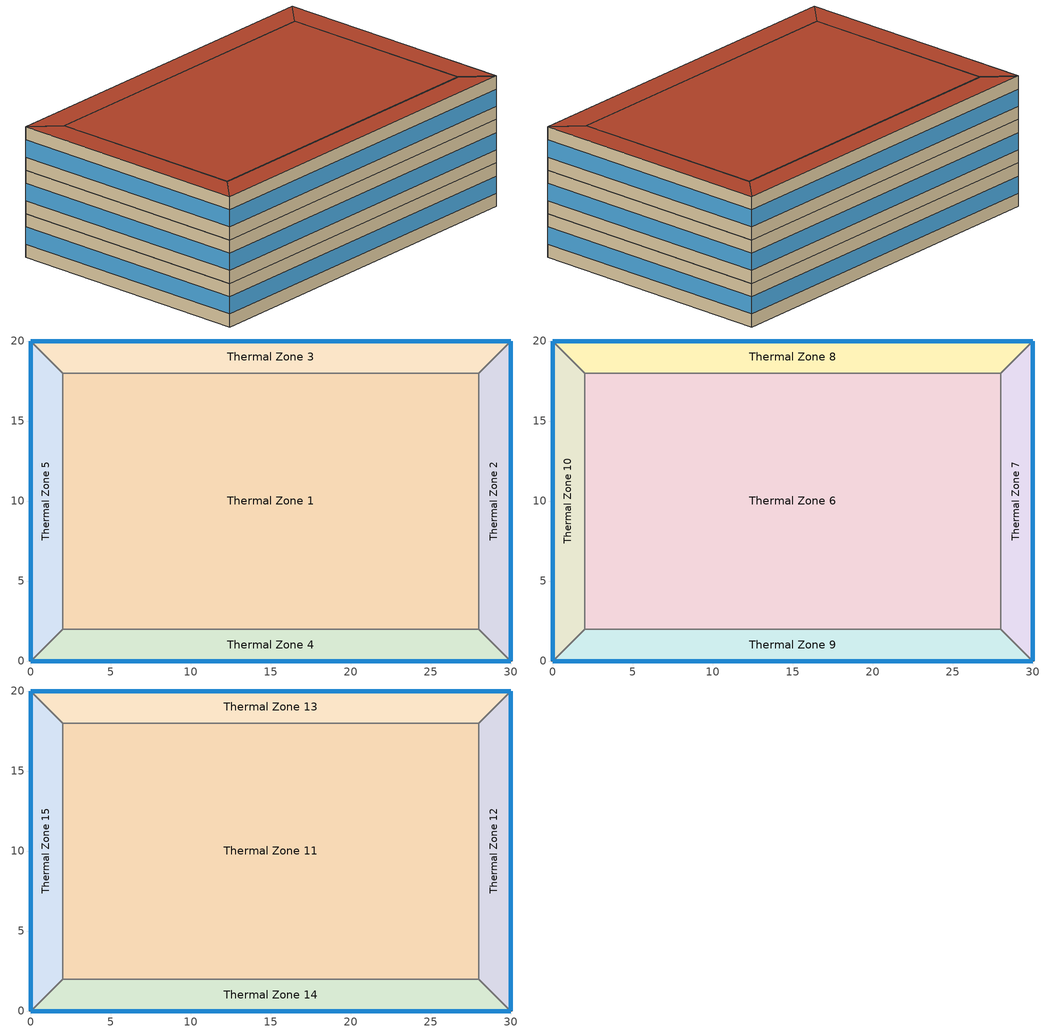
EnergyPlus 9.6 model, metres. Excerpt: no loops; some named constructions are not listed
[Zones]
Thermal Zone 1
 floor ground (ExtSlabCarpet): 2,2 2,18 28,18 28,2 z0
 wall to Thermal Zone 5 (Interior Wall): 2,18 2,2 z0:3.5
 wall to Thermal Zone 3 (Interior Wall): 28,18 2,18 z0:3.5
 wall to Thermal Zone 2 (Interior Wall): 28,2 28,18 z0:3.5
 wall to Thermal Zone 4 (Interior Wall): 2,2 28,2 z0:3.5
Thermal Zone 2
 floor ground (ExtSlabCarpet): 28,2 28,18 30,20 30,0 z0
 wall outside (Ext Wall): 30,0 30,20 z0:3.5
 wall to Thermal Zone 4 (Interior Wall): 28,2 30,0 z0:3.5
 wall to Thermal Zone 3 (Interior Wall): 30,20 28,18 z0:3.5
 window (Ext Window): 30,0.01 30,19.99 z1.05:2.45
Thermal Zone 3
 floor ground (ExtSlabCarpet): 2,18 0,20 30,20 28,18 z0
 wall outside (Ext Wall): 30,20 0,20 z0:3.5
 wall to Thermal Zone 5 (Interior Wall): 0,20 2,18 z0:3.5
 window (Ext Window): 29.99,20 0.01,20 z1.05:2.45
Thermal Zone 4
 floor ground (ExtSlabCarpet): 28,2 30,0 0,0 2,2 z0
 wall outside (Ext Wall): 0,0 30,0 z0:3.5
 wall to Thermal Zone 5 (Interior Wall): 2,2 0,0 z0:3.5
 window (Ext Window): 0.01,0 29.99,0 z1.05:2.45
Thermal Zone 5
 floor ground (ExtSlabCarpet): 0,20 2,18 2,2 0,0 z0
 wall outside (Ext Wall): 0,20 0,0 z0:3.5
 window (Ext Window): 0,19.99 0,0.01 z1.05:2.45
Thermal Zone 6
 floor to Thermal Zone 1 (Interior Floor): 2,2 2,18 28,18 28,2 z3.5
 wall to Thermal Zone 10 (Interior Wall): 2,18 2,2 z3.5:7
 wall to Thermal Zone 8 (Interior Wall): 28,18 2,18 z3.5:7
 wall to Thermal Zone 7 (Interior Wall): 28,2 28,18 z3.5:7
 wall to Thermal Zone 9 (Interior Wall): 2,2 28,2 z3.5:7
Thermal Zone 7
 floor to Thermal Zone 2 (Interior Floor): 28,2 28,18 30,20 30,0 z3.5
 wall outside (Ext Wall): 30,0 30,20 z3.5:7
 wall to Thermal Zone 9 (Interior Wall): 28,2 30,0 z3.5:7
 wall to Thermal Zone 8 (Interior Wall): 30,20 28,18 z3.5:7
 window (Ext Window): 30,0.01 30,19.99 z4.55:5.95
Thermal Zone 8
 floor to Thermal Zone 3 (Interior Floor): 2,18 0,20 30,20 28,18 z3.5
 wall outside (Ext Wall): 30,20 0,20 z3.5:7
 wall to Thermal Zone 10 (Interior Wall): 0,20 2,18 z3.5:7
 window (Ext Window): 29.99,20 0.01,20 z4.55:5.95
Thermal Zone 9
 floor to Thermal Zone 4 (Interior Floor): 28,2 30,0 0,0 2,2 z3.5
 wall outside (Ext Wall): 0,0 30,0 z3.5:7
 wall to Thermal Zone 10 (Interior Wall): 2,2 0,0 z3.5:7
 window (Ext Window): 0.01,0 29.99,0 z4.55:5.95
Thermal Zone 10
 floor to Thermal Zone 5 (Interior Floor): 0,20 2,18 2,2 0,0 z3.5
 wall outside (Ext Wall): 0,20 0,0 z3.5:7
 window (Ext Window): 0,19.99 0,0.01 z4.55:5.95
Thermal Zone 11
 floor to Thermal Zone 6 (Interior Floor): 2,2 2,18 28,18 28,2 z7
 wall to Thermal Zone 15 (Interior Wall): 2,18 2,2 z7:10.5
 wall to Thermal Zone 13 (Interior Wall): 28,18 2,18 z7:10.5
 wall to Thermal Zone 12 (Interior Wall): 28,2 28,18 z7:10.5
 wall to Thermal Zone 14 (Interior Wall): 2,2 28,2 z7:10.5
 roof outside (Ext Roof): 28,2 28,18 2,18 2,2 z10.5
Thermal Zone 12
 floor to Thermal Zone 7 (Interior Floor): 28,2 28,18 30,20 30,0 z7
 wall outside (Ext Wall): 30,0 30,20 z7:10.5
 wall to Thermal Zone 14 (Interior Wall): 28,2 30,0 z7:10.5
 wall to Thermal Zone 13 (Interior Wall): 30,20 28,18 z7:10.5
 window (Ext Window): 30,0.01 30,19.99 z8.05:9.45
 roof outside (Ext Roof): 30,0 30,20 28,18 28,2 z10.5
Thermal Zone 13
 floor to Thermal Zone 8 (Interior Floor): 2,18 0,20 30,20 28,18 z7
 wall outside (Ext Wall): 30,20 0,20 z7:10.5
 wall to Thermal Zone 15 (Interior Wall): 0,20 2,18 z7:10.5
 window (Ext Window): 29.99,20 0.01,20 z8.05:9.45
 roof outside (Ext Roof): 28,18 30,20 0,20 2,18 z10.5
Thermal Zone 14
 floor to Thermal Zone 9 (Interior Floor): 28,2 30,0 0,0 2,2 z7
 wall outside (Ext Wall): 0,0 30,0 z7:10.5
 wall to Thermal Zone 15 (Interior Wall): 2,2 0,0 z7:10.5
 window (Ext Window): 0.01,0 29.99,0 z8.05:9.45
 roof outside (Ext Roof): 2,2 0,0 30,0 28,2 z10.5
Thermal Zone 15
 floor to Thermal Zone 10 (Interior Floor): 0,20 2,18 2,2 0,0 z7
 wall outside (Ext Wall): 0,20 0,0 z7:10.5
 window (Ext Window): 0,19.99 0,0.01 z8.05:9.45
 roof outside (Ext Roof): 0,0 2,2 2,18 0,20 z10.5
[SizingPeriod:DesignDay] Month=1; Day of Month=21; Day Type=WinterDesignDay; Daily Dry-Bulb Temperature Range {deltaC}=0; Dry-Bulb Temperature Range Modifier Type=DefaultMultipliers; Barometric Pressure {Pa}=86790; Wind Direction {deg}=140; Rain Indicator=No; Snow Indicator=No; Daylight Saving Time Indicator=No; Solar Model Indicator=ASHRAEClearSky; Sky Clearness=0; Begin Environment Reset Mode=FullResetAtBeginEnvironment
Name | Maximum Dry-Bulb Temperature {C} | Humidity Condition Type | Wetbulb or DewPoint at Maximum Dry-Bulb {C} | Wind Speed {m/s}
SALT-LAKE-CITY-IAP Ann Htg 99.6% Condns DB | -12.4 | Wetbulb | -12.4 | 2.6
SALT-LAKE-CITY-IAP Ann Htg Wind 99.6% Condns WS=>MCDB | 6.8 | Wetbulb | 6.8 | 12.4
SALT-LAKE-CITY-IAP Ann Hum_n 99.6% Condns DP=>MCDB | -10.7 | Dewpoint | -16.2 | 2.6
[Material] Thermal Absorptance=0.9
Name | Roughness | Thickness m | Conductivity W/m-K | Density kg/m3 | Specific Heat J/kg-K | Solar Absorptance | Visible Absorptance
F16 Acoustic tile | MediumSmooth | 0.0191 | 0.06 | 368 | 590 | 0.3 | 0.3
M11 100mm lightweight concrete | MediumRough | 0.1016 | 0.53 | 1280 | 840 | 0.5 | 0.5
[Material:AirGap]
F05 Ceiling air space resistance: Thermal Resistance m2-K/W=0.18
[Construction]
Interior Ceiling: M11 100mm lightweight concrete, F05 Ceiling air space resistance, F16 Acoustic tile
[Schedule:Day:Interval]
ClgSetp Winter Design Day 8; ClgSetp Winter Design Day 9; ClgSetp Winter Design Day 10; ClgSetp Winter Design Day 11; ClgSetp Winter Design Day 12; ClgSetp Winter Design Day 13; ClgSetp Winter Design Day 14; ClgSetp Winter Design Day 15: No, 24:00, 26.7
HtgSetp Summer Design Day 9; HtgSetp Summer Design Day 10; HtgSetp Summer Design Day 11; HtgSetp Summer Design Day 12; HtgSetp Summer Design Day 13; HtgSetp Summer Design Day 14; HtgSetp Summer Design Day 15: No, 24:00, 15.6
HtgSetp Winter Design Day 9; HtgSetp Winter Design Day 10; HtgSetp Winter Design Day 11; HtgSetp Winter Design Day 12; HtgSetp Winter Design Day 13; HtgSetp Winter Design Day 14; HtgSetp Winter Design Day 15: No, 24:00, 21
ClgSetp Summer Design Day 9; ClgSetp Summer Design Day 10; ClgSetp Summer Design Day 11; ClgSetp Summer Design Day 12; ClgSetp Summer Design Day 13; ClgSetp Summer Design Day 14; ClgSetp Summer Design Day 15: No, 06:00, 26.7, 22:00, 24, 24:00, 26.7
ClgSetp Default Schedule 9; ClgSetp Default Schedule 10; ClgSetp Default Schedule 11; ClgSetp Default Schedule 12; ClgSetp Default Schedule 13; ClgSetp Default Schedule 14; ClgSetp Default Schedule 15: Temperature 37, No, 01:00, 28, 02:00, 28, 03:00, 28, 04:00, 28, 05:00, 28, 06:00, 28, 07:00, 28, 08:00, 28, 09:00, 24, 10:00, 24, 11:00, 24, 12:00, 24, 13:00, 24, 14:00, 24, 15:00, 24, 16:00, 24, 17:00, 24, 18:00, 24, 19:00, 28, 20:00, 28, 21:00, 28, 22:00, 28, 23:00, 28, 24:00, 28
HtgSetp Default Schedule 9; HtgSetp Default Schedule 10; HtgSetp Default Schedule 11; HtgSetp Default Schedule 12; HtgSetp Default Schedule 13; HtgSetp Default Schedule 14; HtgSetp Default Schedule 15: Temperature 36, No, 01:00, 16, 02:00, 16, 03:00, 16, 04:00, 16, 05:00, 16, 06:00, 16, 07:00, 16, 08:00, 16, 09:00, 20, 10:00, 20, 11:00, 20, 12:00, 20, 13:00, 20, 14:00, 20, 15:00, 20, 16:00, 20, 17:00, 20, 18:00, 20, 19:00, 16, 20:00, 16, 21:00, 16, 22:00, 16, 23:00, 16, 24:00, 16
